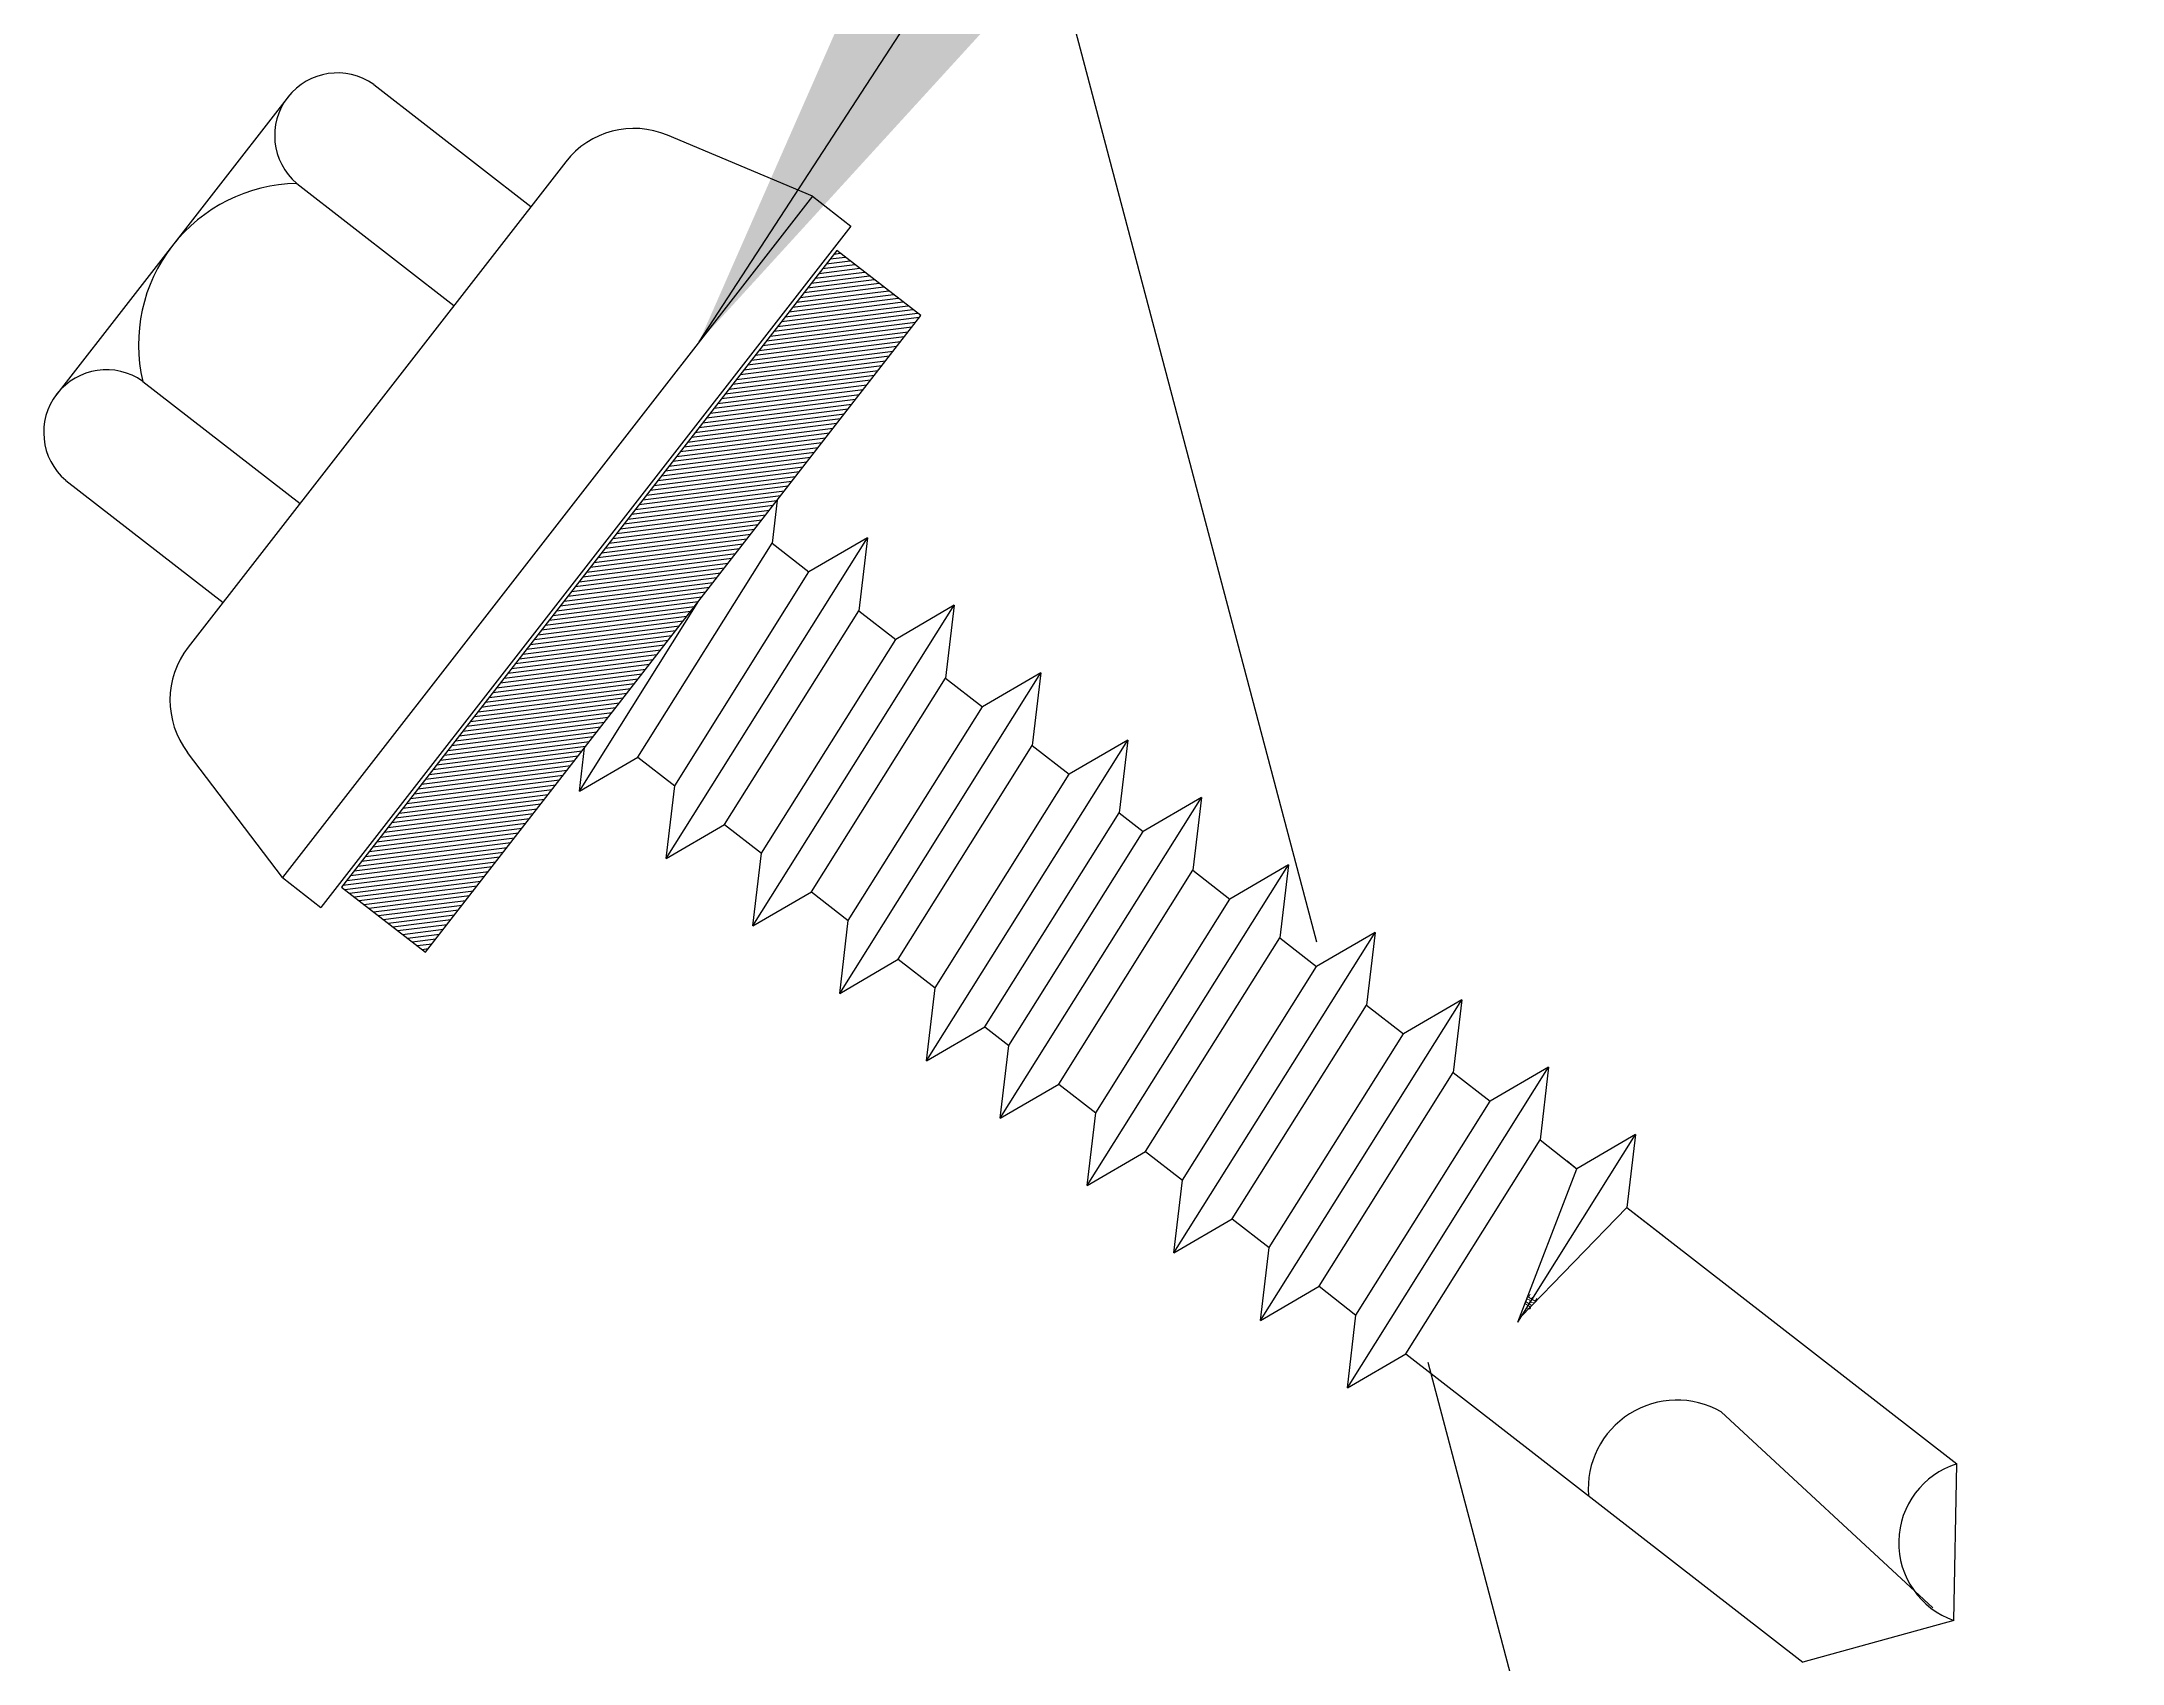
# Model space of a CAD drawing. Header units: inches. Extents: x 1 to 45.5, y 4.8 to 44.3.
# Drawn here: x 13.19 to 14.24, y 14.295 to 15.114 of the extents above; entities that cross this region are included whole.
import ezdxf

# ---------------------------------------------------------------- set-up
doc = ezdxf.new("R2010")
doc.units = ezdxf.units.IN
doc.header["$MEASUREMENT"] = 0
for name, color, linetype in [('DIM', 7, 'Continuous'), ('FASTENER', 9, 'Continuous'), ('PANEL-S', 11, 'Continuous')]:
    doc.layers.add(name, color=color, linetype=linetype)
doc.styles.add('SIMPLEX', font='SIMPLEX.SHX', dxfattribs={"width": 0.75, "height": 0.125})
doc.styles.add('TEXT1', font='ROMANS.shx', dxfattribs={"width": 0.75, "height": 0.375})
doc.dimstyles.new('DETAIL$7', dxfattribs={"dimscale": 4, "dimtxt": 0.09375, "dimasz": 0.125, "dimexe": 0.0625, "dimexo": 0.125, "dimgap": 0.0625, "dimtad": 1, "dimdec": 4, "dimzin": 3, "dimdsep": 46, "dimlunit": 4, "dimtxsty": 'TEXT1', "dimblk": 'ARCHTICK', "dimcen": 0.0625, "dimclrd": 7, "dimclre": 7, "dimclrt": 2, "dimadec": 0, "dimazin": 0, "dimtfac": 0.59375, "dimtdec": 4, "dimtmove": 0, "dimatfit": 3, "dimfxl": 0, "dimfrac": 2, "dimtolj": 1, "dimtzin": 3, "dimarcsym": 0})

# ---------------------------------------------------------------- blocks, each defined once
blk = doc.blocks.new('_ArchTick')
at = {"color": 0, "linetype": 'ByBlock', "const_width": 0.15}
blk.add_lwpolyline([(-0.5, -0.5), (0.5, 0.5)], dxfattribs=at)

msp = doc.modelspace()

# ---------------------------------------------------------------- linework, layer by layer
at = {"layer": 'FASTENER'}
for p, q in [((13.35781, 15.09192), (13.43712, 15.03027)), ((13.31524, 15.08644), (13.19673, 14.934)), ((13.57914, 15.03549), (13.50604, 15.06631)), ((13.45472, 15.0529), (13.26419, 14.8078)), ((13.57914, 15.03549), (13.31175, 14.69151)), ((13.31898, 15.04196), (13.39829, 14.98031)), ((13.57914, 15.03549), (13.59852, 15.02043)), ((13.59852, 15.02043), (13.33113, 14.67645)), ((13.59143, 15.00818), (13.3416, 14.68679)), ((13.58618, 15.00142), (13.59818, 15.00293)), ((13.58807, 15.00385), (13.59575, 15.00482)), ((13.58996, 15.00629), (13.59332, 15.00671)), ((13.63378, 14.97525), (13.59143, 15.00818)), ((13.57672, 14.98926), (13.61035, 14.99347)), ((13.57861, 14.99169), (13.60791, 14.99536)), ((13.5805, 14.99412), (13.60548, 14.99725)), ((13.58239, 14.99656), (13.60305, 14.99914)), ((13.58429, 14.99899), (13.60062, 15.00103)), ((13.56538, 14.97467), (13.62494, 14.98213)), ((13.56727, 14.9771), (13.62251, 14.98402)), ((13.56916, 14.97953), (13.62008, 14.98591)), ((13.57105, 14.98196), (13.61764, 14.9878)), ((13.57294, 14.98439), (13.61521, 14.98969)), ((13.57483, 14.98683), (13.61278, 14.99158)), ((13.38395, 14.65386), (13.63378, 14.97525)), ((13.55592, 14.9625), (13.6312, 14.97193)), ((13.55781, 14.96494), (13.6331, 14.97437)), ((13.55971, 14.96737), (13.63224, 14.97645)), ((13.5616, 14.9698), (13.6298, 14.97835)), ((13.56349, 14.97223), (13.62737, 14.98024)), ((13.54836, 14.95277), (13.62364, 14.96221)), ((13.55025, 14.95521), (13.62553, 14.96464)), ((13.55214, 14.95764), (13.62742, 14.96707)), ((13.55403, 14.96007), (13.62931, 14.9695)), ((13.5408, 14.94305), (13.61608, 14.95248)), ((13.54269, 14.94548), (13.61797, 14.95491)), ((13.54458, 14.94791), (13.61986, 14.95734)), ((13.54647, 14.95034), (13.62175, 14.95977)), ((13.24131, 14.94204), (13.32062, 14.88039)), ((13.53134, 14.93088), (13.60663, 14.94031)), ((13.53324, 14.93332), (13.60852, 14.94275)), ((13.53513, 14.93575), (13.61041, 14.94518)), ((13.53702, 14.93818), (13.6123, 14.94761)), ((13.53891, 14.94061), (13.61419, 14.95004)), ((13.52378, 14.92115), (13.59906, 14.93059)), ((13.52567, 14.92359), (13.60095, 14.93302)), ((13.52756, 14.92602), (13.60284, 14.93545)), ((13.52945, 14.92845), (13.60473, 14.93788)), ((13.52108, 14.91642), (13.59528, 14.92572)), ((13.52189, 14.91872), (13.59717, 14.92815)), ((13.52351, 14.91453), (13.59339, 14.92329)), ((13.52594, 14.91264), (13.5915, 14.92086)), ((13.50676, 14.89926), (13.58205, 14.90869)), ((13.50866, 14.9017), (13.58394, 14.91113)), ((13.51055, 14.90413), (13.58583, 14.91356)), ((13.51244, 14.90656), (13.53081, 14.90886)), ((13.51433, 14.90899), (13.52837, 14.91075)), ((13.51622, 14.91143), (13.52594, 14.91264)), ((13.51811, 14.91386), (13.52351, 14.91453)), ((13.52, 14.91629), (13.52108, 14.91642)), ((13.52837, 14.91075), (13.58961, 14.91842)), ((13.53081, 14.90886), (13.58772, 14.91599)), ((13.4992, 14.88953), (13.57448, 14.89897)), ((13.50109, 14.89197), (13.57637, 14.9014)), ((13.50298, 14.8944), (13.57826, 14.90383)), ((13.50487, 14.89683), (13.58015, 14.90626)), ((13.20247, 14.89208), (13.28178, 14.83043)), ((13.49164, 14.87981), (13.56692, 14.88924)), ((13.49353, 14.88224), (13.56881, 14.89167)), ((13.49542, 14.88467), (13.5707, 14.8941)), ((13.49731, 14.8871), (13.57259, 14.89653)), ((13.48219, 14.86764), (13.55747, 14.87707)), ((13.48408, 14.87008), (13.55936, 14.87951)), ((13.48597, 14.87251), (13.56125, 14.88194)), ((13.48786, 14.87494), (13.56314, 14.88437)), ((13.48975, 14.87737), (13.56503, 14.8868)), ((13.56136, 14.88209), (13.55878, 14.86031)), ((13.47462, 14.85791), (13.5499, 14.86735)), ((13.47651, 14.86035), (13.55179, 14.86978)), ((13.4784, 14.86278), (13.55368, 14.87221)), ((13.48029, 14.86521), (13.55558, 14.87464)), ((13.46706, 14.84819), (13.54234, 14.85762)), ((13.46895, 14.85062), (13.54423, 14.86005)), ((13.47084, 14.85305), (13.54612, 14.86248)), ((13.47273, 14.85548), (13.54801, 14.86491)), ((13.49107, 14.75241), (13.55878, 14.86031)), ((13.50535, 14.70118), (13.60691, 14.86302)), ((13.55878, 14.86031), (13.57742, 14.84582)), ((13.60691, 14.86302), (13.57742, 14.84582)), ((13.60691, 14.86302), (13.60256, 14.82628)), ((13.45761, 14.83602), (13.53289, 14.84545)), ((13.4595, 14.83846), (13.53478, 14.84789)), ((13.46139, 14.84089), (13.53667, 14.85032)), ((13.46328, 14.84332), (13.53856, 14.85275)), ((13.46517, 14.84575), (13.54045, 14.85518)), ((13.50971, 14.73792), (13.57742, 14.84582)), ((13.45004, 14.82629), (13.52532, 14.83573)), ((13.45193, 14.82873), (13.52721, 14.83816)), ((13.45382, 14.83116), (13.5291, 14.84059)), ((13.45571, 14.83359), (13.531, 14.84302)), ((13.44248, 14.81657), (13.51776, 14.826)), ((13.44437, 14.819), (13.51965, 14.82843)), ((13.44626, 14.82143), (13.52154, 14.83086)), ((13.44815, 14.82386), (13.52343, 14.83329)), ((13.46157, 14.73521), (13.52182, 14.83122)), ((13.53485, 14.71838), (13.60256, 14.82628)), ((13.54913, 14.66714), (13.65069, 14.82899)), ((13.60256, 14.82628), (13.62119, 14.81179)), ((13.65069, 14.82899), (13.62119, 14.81179)), ((13.65069, 14.82899), (13.64634, 14.79225)), ((13.43492, 14.80684), (13.5102, 14.81627)), ((13.43681, 14.80927), (13.51209, 14.8187)), ((13.4387, 14.8117), (13.51398, 14.82113)), ((13.44059, 14.81413), (13.51587, 14.82356)), ((13.42546, 14.79467), (13.50074, 14.80411)), ((13.42735, 14.79711), (13.50263, 14.80654)), ((13.42924, 14.79954), (13.50453, 14.80897)), ((13.43114, 14.80197), (13.50642, 14.8114)), ((13.43303, 14.8044), (13.50831, 14.81383)), ((13.55348, 14.70389), (13.62119, 14.81179)), ((13.4179, 14.78495), (13.49318, 14.79438)), ((13.41979, 14.78738), (13.49507, 14.79681)), ((13.42168, 14.78981), (13.49696, 14.79924)), ((13.42357, 14.79224), (13.49885, 14.80167)), ((13.59291, 14.63311), (13.69447, 14.79496)), ((13.69447, 14.79496), (13.66497, 14.77776)), ((13.69447, 14.79496), (13.69012, 14.75821)), ((13.41412, 14.78008), (13.4894, 14.78951)), ((13.41517, 14.77802), (13.48751, 14.78708)), ((13.41601, 14.78251), (13.49129, 14.79194)), ((13.4176, 14.77613), (13.48562, 14.78465)), ((13.57863, 14.68435), (13.64634, 14.79225)), ((13.64634, 14.79225), (13.66497, 14.77776)), ((13.40088, 14.76305), (13.47616, 14.77249)), ((13.40277, 14.76549), (13.47805, 14.77492)), ((13.40466, 14.76792), (13.47995, 14.77735)), ((13.40656, 14.77035), (13.42247, 14.77234)), ((13.40845, 14.77278), (13.42003, 14.77424)), ((13.41034, 14.77522), (13.4176, 14.77613)), ((13.41223, 14.77765), (13.41517, 14.77802)), ((13.42003, 14.77424), (13.48373, 14.78221)), ((13.42247, 14.77234), (13.48184, 14.77978)), ((13.59726, 14.66986), (13.66497, 14.77776)), ((13.39332, 14.75333), (13.4686, 14.76276)), ((13.39521, 14.75576), (13.47049, 14.76519)), ((13.3971, 14.75819), (13.47238, 14.76762)), ((13.39899, 14.76062), (13.47427, 14.77005)), ((13.31175, 14.69151), (13.26385, 14.75475)), ((13.38576, 14.7436), (13.46104, 14.75303)), ((13.38765, 14.74603), (13.46293, 14.75546)), ((13.38954, 14.74846), (13.46482, 14.75789)), ((13.39143, 14.75089), (13.46671, 14.76032)), ((13.46157, 14.73521), (13.46416, 14.75704)), ((13.46157, 14.73521), (13.49107, 14.75241)), ((13.49107, 14.75241), (13.50971, 14.73792)), ((13.62241, 14.65031), (13.69012, 14.75821)), ((13.63669, 14.59908), (13.73825, 14.76093)), ((13.69012, 14.75821), (13.70875, 14.74373)), ((13.73825, 14.76093), (13.70875, 14.74373)), ((13.73825, 14.76093), (13.7339, 14.72418)), ((13.3763, 14.73143), (13.45158, 14.74087)), ((13.37819, 14.73387), (13.45348, 14.7433)), ((13.38009, 14.7363), (13.45537, 14.74573)), ((13.38198, 14.73873), (13.45726, 14.74816)), ((13.38387, 14.74116), (13.45915, 14.75059)), ((13.64104, 14.63583), (13.70875, 14.74373)), ((13.36874, 14.72171), (13.44402, 14.73114)), ((13.37063, 14.72414), (13.44591, 14.73357)), ((13.37252, 14.72657), (13.4478, 14.736)), ((13.37441, 14.729), (13.44969, 14.73843)), ((13.50535, 14.70118), (13.50971, 14.73792)), ((13.67396, 14.57011), (13.77552, 14.73196)), ((13.77552, 14.73196), (13.74603, 14.71475)), ((13.77552, 14.73196), (13.77117, 14.69521)), ((13.36118, 14.71198), (13.43646, 14.72141)), ((13.36307, 14.71441), (13.43835, 14.72384)), ((13.36496, 14.71684), (13.44024, 14.72627)), ((13.36685, 14.71927), (13.44213, 14.7287)), ((13.66619, 14.61628), (13.7339, 14.72418)), ((13.7339, 14.72418), (13.74603, 14.71475)), ((13.35172, 14.69981), (13.427, 14.70925)), ((13.35361, 14.70225), (13.4289, 14.71168)), ((13.35551, 14.70468), (13.43079, 14.71411)), ((13.3574, 14.70711), (13.43268, 14.71654)), ((13.35929, 14.70954), (13.43457, 14.71897)), ((13.50535, 14.70118), (13.53485, 14.71838)), ((13.53485, 14.71838), (13.55348, 14.70389)), ((13.67832, 14.60685), (13.74603, 14.71475)), ((13.34416, 14.69009), (13.41944, 14.69952)), ((13.34605, 14.69252), (13.42133, 14.70195)), ((13.34794, 14.69495), (13.42322, 14.70438)), ((13.34983, 14.69738), (13.42511, 14.70681)), ((13.54913, 14.66714), (13.55348, 14.70389)), ((13.31175, 14.69151), (13.33113, 14.67645)), ((13.34227, 14.68765), (13.41755, 14.69708)), ((13.34316, 14.68557), (13.41566, 14.69465)), ((13.34559, 14.68368), (13.41377, 14.69222)), ((13.34803, 14.68179), (13.41188, 14.68979)), ((13.70346, 14.58731), (13.77117, 14.69521)), ((13.71774, 14.53608), (13.8193, 14.69793)), ((13.77117, 14.69521), (13.78981, 14.68072)), ((13.8193, 14.69793), (13.78981, 14.68072)), ((13.8193, 14.69793), (13.81495, 14.66118)), ((13.3416, 14.68679), (13.38395, 14.65386)), ((13.35046, 14.6799), (13.40999, 14.68735)), ((13.35289, 14.67801), (13.4081, 14.68492)), ((13.35532, 14.67612), (13.40621, 14.68249)), ((13.35775, 14.67422), (13.40432, 14.68006)), ((13.36019, 14.67233), (13.40242, 14.67763)), ((13.54913, 14.66714), (13.57863, 14.68435)), ((13.57863, 14.68435), (13.59726, 14.66986)), ((13.72209, 14.57282), (13.78981, 14.68072)), ((13.36262, 14.67044), (13.40053, 14.67519)), ((13.36505, 14.66855), (13.39864, 14.67276)), ((13.36748, 14.66666), (13.39675, 14.67033)), ((13.36992, 14.66477), (13.39486, 14.6679)), ((13.59291, 14.63311), (13.59726, 14.66986)), ((13.37235, 14.66288), (13.39297, 14.66546)), ((13.37478, 14.66099), (13.39108, 14.66303)), ((13.37721, 14.6591), (13.38919, 14.6606)), ((13.37965, 14.65721), (13.3873, 14.65817)), ((13.74724, 14.55328), (13.81495, 14.66118)), ((13.76152, 14.50204), (13.86308, 14.66389)), ((13.81495, 14.66118), (13.83358, 14.64669)), ((13.86308, 14.66389), (13.83358, 14.64669)), ((13.86308, 14.66389), (13.85873, 14.62715)), ((13.38208, 14.65532), (13.38541, 14.65573)), ((13.59291, 14.63311), (13.62241, 14.65031)), ((13.62241, 14.65031), (13.64104, 14.63583)), ((13.76587, 14.53879), (13.83358, 14.64669)), ((13.63669, 14.59908), (13.64104, 14.63583)), ((13.79102, 14.51925), (13.85873, 14.62715)), ((13.8053, 14.46801), (13.90686, 14.62986)), ((13.85873, 14.62715), (13.87736, 14.61266)), ((13.90686, 14.62986), (13.87736, 14.61266)), ((13.90686, 14.62986), (13.90251, 14.59311)), ((13.63669, 14.59908), (13.66619, 14.61628)), ((13.66619, 14.61628), (13.67832, 14.60685)), ((13.67396, 14.57011), (13.67832, 14.60685)), ((13.80965, 14.50476), (13.87736, 14.61266)), ((13.84908, 14.43398), (13.95064, 14.59583)), ((13.95064, 14.59583), (13.92114, 14.57863)), ((13.95064, 14.59583), (13.94629, 14.55908)), ((13.67396, 14.57011), (13.70346, 14.58731)), ((13.70346, 14.58731), (13.72209, 14.57282)), ((13.8348, 14.48521), (13.90251, 14.59311)), ((13.90251, 14.59311), (13.92114, 14.57863)), ((13.71774, 14.53608), (13.72209, 14.57282)), ((13.85343, 14.47073), (13.92114, 14.57863)), ((13.71774, 14.53608), (13.74724, 14.55328)), ((13.74724, 14.55328), (13.76587, 14.53879)), ((13.87858, 14.45118), (13.94629, 14.55908)), ((13.93505, 14.46718), (13.99442, 14.5618)), ((13.94629, 14.55908), (13.96492, 14.5446)), ((13.99442, 14.5618), (13.96492, 14.5446)), ((13.99442, 14.5618), (13.99007, 14.52505)), ((13.93505, 14.46718), (13.96492, 14.5446)), ((13.9599, 14.5485), (13.96492, 14.5446)), ((13.76152, 14.50204), (13.76587, 14.53879)), ((13.93668, 14.46978), (13.99007, 14.52505)), ((13.99007, 14.52505), (14.0087, 14.51056)), ((13.99007, 14.52505), (14.15662, 14.39558)), ((13.76152, 14.50204), (13.79102, 14.51925)), ((13.79102, 14.51925), (13.80965, 14.50476)), ((13.8053, 14.46801), (13.80965, 14.50476)), ((13.8053, 14.46801), (13.8348, 14.48521)), ((13.8348, 14.48521), (13.85343, 14.47073)), ((13.84908, 14.43398), (13.85343, 14.47073)), ((13.84908, 14.43398), (13.87858, 14.45118)), ((13.87858, 14.45118), (14.07883, 14.29551)), ((14.14455, 14.32286), (14.03764, 14.42185)), ((14.15503, 14.31655), (14.15662, 14.39558)), ((14.15503, 14.31655), (14.07883, 14.29551))]:
    msp.add_line(p, q, dxfattribs=at)
for centre, radius, start, end in [((13.3395, 15.06608), 0.03167, 54.66342, 229.6176), ((13.48912, 15.02616), 0.04357, 67.14051, 142.14051), ((13.32043, 14.96068), 0.08129, 91.025, 193.25602), ((13.22295, 14.91624), 0.03167, 54.57712, 229.70391), ((13.29858, 14.78106), 0.04357, 142.14051, 217.14051), ((14.01539, 14.38296), 0.04481, 60.23323, 184.34505), ((14.16888, 14.3558), 0.04162, 107.12848, 250.56599)]:
    msp.add_arc(centre, radius, start, end, dxfattribs=at)
at = {"layer": 'PANEL-S'}
for p, q in [((13.83372, 14.65898), (13.19024, 17.09025)), ((14.22227, 13.19091), (13.8899, 14.44669))]:
    msp.add_line(p, q, dxfattribs=at)

# ---------------------------------------------------------------- texts
at = {"layer": 'FASTENER', "style": 'SIMPLEX', "width": 0.75}
msp.add_text('JRE', height=0.003961, rotation=57.89051, dxfattribs=at).set_placement((13.94099, 14.47324))

# ---------------------------------------------------------------- leaders
at = {"layer": 'DIM'}
msp.add_leader([(13.52195, 14.96192), (16.38477, 19.35979), (16.89183, 19.35979)], dimstyle='DETAIL$7', dxfattribs=at)

doc.saveas('drawing.dxf')
